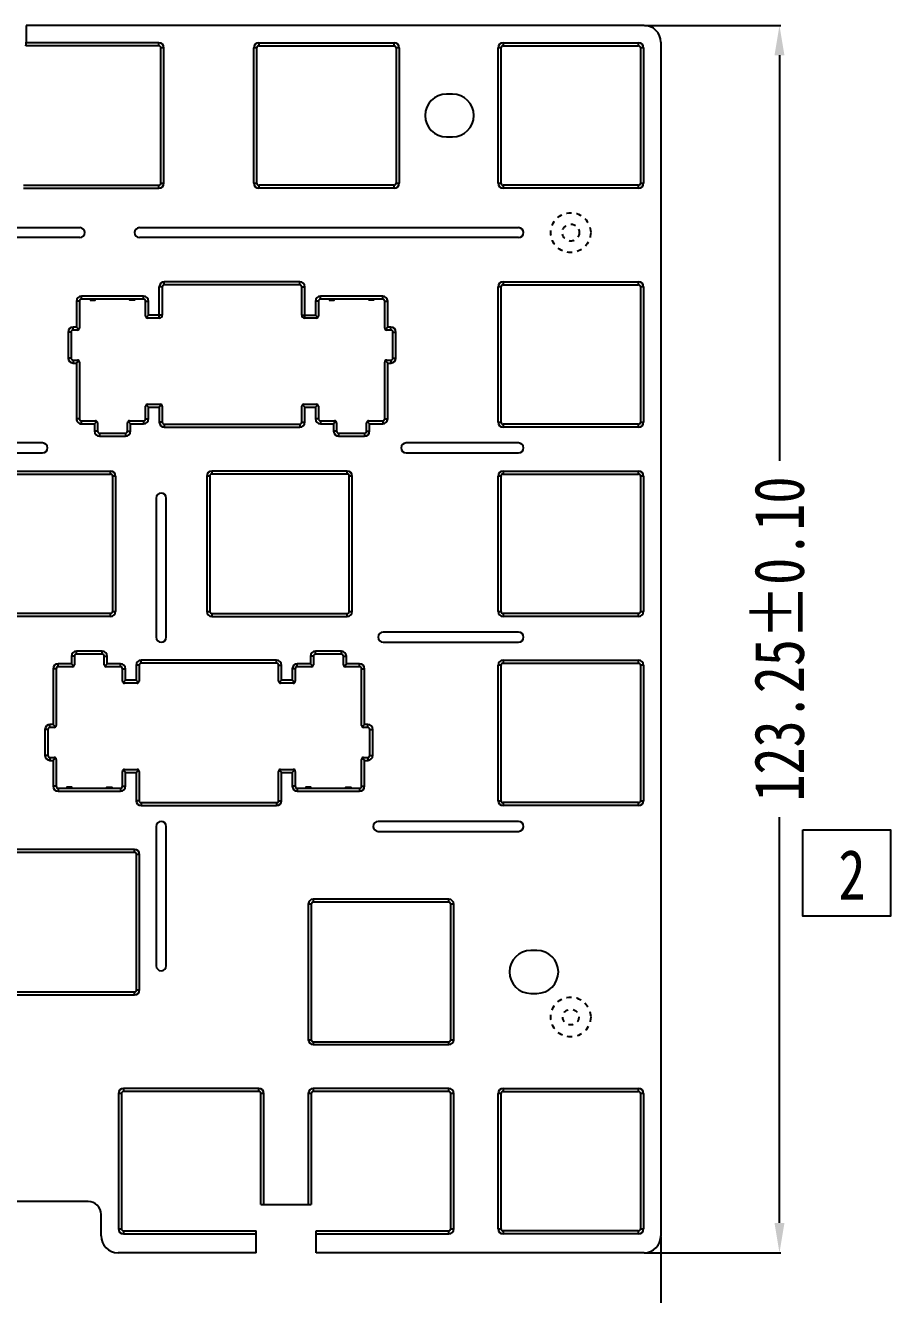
# Model space of a CAD drawing. Header units: inches. Extents: x -637 to 787, y 158 to 578.
# Drawn here: x -243.5 to -156.6, y 329.9 to 457.3 of the extents above; entities that cross this region are included whole.
import ezdxf

# ---------------------------------------------------------------- set-up
doc = ezdxf.new("R2010")
doc.units = ezdxf.units.IN
doc.header["$LTSCALE"] = 5
doc.header["$MEASUREMENT"] = 0
doc.header["$PDMODE"] = 3
doc.header["$PDSIZE"] = 0.3125
doc.linetypes.add('HIDDEN', pattern=[0.2, 0.1, -0.1])
doc.layers.get('0').update_dxf_attribs({"linetype": 'CONTINUOUS'})
doc.layers.get('Defpoints').update_dxf_attribs({"linetype": 'CONTINUOUS'})
doc.layers.add('DEFAULT_2', color=8, linetype='HIDDEN')
doc.styles.get("Standard").update_dxf_attribs({"font": 'txt', "width": 0.8})
doc.dimstyles.get("Standard").update_dxf_attribs({"dimtxt": 5, "dimasz": 3, "dimexe": 0.125, "dimexo": 0.0625, "dimgap": 0.09, "dimtad": 0, "dimzin": 4, "dimdsep": 46, "dimtxsty": 'Standard', "dimcen": 0.09, "dimclrd": 4, "dimclre": 4, "dimclrt": 6, "dimadec": 0, "dimazin": 0, "dimtp": 0.01, "dimtm": 0.01, "dimtfac": 1, "dimtofl": 0, "dimtmove": 0, "dimatfit": 3, "dimfxl": 0, "dimtolj": 1, "dimtzin": 4, "dimarcsym": 0})

# ---------------------------------------------------------------- blocks, each defined once
blk = doc.blocks.new('*D14')
at = {"color": 4, "lineweight": -2, "transparency": 16777216}
for p, q in [((-488.31, 340.84), (-488.31, 306.17)), ((-179.68, 335.69), (-179.68, 306.17)), ((-485.31, 306.29), (-352.23, 306.29)), ((-182.68, 306.29), (-315.76, 306.29))]:
    blk.add_line(p, q, dxfattribs=at)
at = {"color": 4, "transparency": 16777216}
for points in [[(-485.31, 306.79), (-485.31, 305.79), (-488.31, 306.29)], [(-182.68, 306.79), (-182.68, 305.79), (-179.68, 306.29)]]:
    blk.add_solid(points, dxfattribs=at)
at = {"layer": 'Defpoints', "color": 0, "transparency": 16777216}
for p in [(-488.31, 340.9), (-179.68, 335.75), (-179.68, 306.29)]:
    blk.add_point(p, dxfattribs=at)
at = {"color": 6, "transparency": 16777216, "insert": (-333.99, 306.29), "char_height": 5, "attachment_point": 5}
blk.add_mtext('\\A1;308.63%%P0{\\fSimSun|b0|i0|c134|p2;.10}', dxfattribs=at)
blk = doc.blocks.new('*D15')
at = {"color": 4, "lineweight": -2, "transparency": 16777216}
for p, q in [((-181.32, 457.3), (-167.66, 457.3)), ((-167.78, 454.3), (-167.78, 413.58)), ((-167.78, 337.05), (-167.78, 377.78)), ((-181.32, 334.05), (-167.66, 334.05))]:
    blk.add_line(p, q, dxfattribs=at)
at = {"color": 4, "transparency": 16777216}
for points in [[(-168.28, 454.3), (-167.28, 454.3), (-167.78, 457.3)], [(-168.28, 337.05), (-167.28, 337.05), (-167.78, 334.05)]]:
    blk.add_solid(points, dxfattribs=at)
at = {"layer": 'Defpoints', "color": 0, "transparency": 16777216}
for p in [(-181.38, 457.3), (-167.78, 457.3), (-181.38, 334.05)]:
    blk.add_point(p, dxfattribs=at)
at = {"color": 6, "transparency": 16777216, "insert": (-167.78, 395.68), "char_height": 5, "attachment_point": 5, "rotation": 90}
blk.add_mtext('\\A1;123.25%%P0{\\fSimSun|b0|i0|c134|p2;.10}', dxfattribs=at)

msp = doc.modelspace()

# ---------------------------------------------------------------- linework, layer by layer
at = {"color": 6, "linetype": 'Continuous'}
for p, q in [((-181.378, 457.302), (-243.401, 457.302)), ((-243.401, 457.302), (-243.401, 455.602)), ((-230.076, 455.252), (-243.421, 455.252)), ((-230.076, 455.552), (-243.401, 455.552)), ((-230.076, 455.252), (-230.076, 455.552)), ((-229.576, 455.052), (-229.876, 455.052)), ((-229.876, 441.452), (-229.876, 455.052)), ((-229.576, 441.452), (-229.576, 455.052)), ((-220.258, 455.052), (-220.558, 455.052)), ((-220.558, 441.452), (-220.558, 455.052)), ((-220.258, 441.452), (-220.258, 455.052)), ((-220.058, 455.552), (-206.458, 455.552)), ((-220.058, 455.552), (-220.058, 455.252)), ((-220.058, 455.252), (-206.458, 455.252)), ((-206.458, 455.252), (-206.458, 455.552)), ((-205.958, 455.052), (-206.258, 455.052)), ((-206.258, 455.052), (-206.258, 441.452)), ((-205.958, 455.052), (-205.958, 441.452)), ((-195.728, 455.052), (-196.028, 455.052)), ((-196.028, 441.452), (-196.028, 455.052)), ((-195.728, 441.452), (-195.728, 455.052)), ((-195.528, 455.552), (-181.928, 455.552)), ((-195.528, 455.552), (-195.528, 455.252)), ((-195.528, 455.252), (-181.928, 455.252)), ((-181.928, 455.252), (-181.928, 455.552)), ((-181.428, 455.052), (-181.728, 455.052)), ((-181.728, 455.052), (-181.728, 441.452)), ((-181.428, 455.052), (-181.428, 441.452)), ((-179.678, 455.602), (-179.678, 335.752)), ((-243.676, 441.252), (-230.076, 441.252)), ((-230.076, 440.952), (-230.076, 441.252)), ((-229.876, 441.452), (-229.576, 441.452)), ((-220.558, 441.452), (-220.258, 441.452)), ((-206.458, 441.252), (-220.058, 441.252)), ((-220.058, 441.252), (-220.058, 440.952)), ((-206.458, 440.952), (-206.458, 441.252)), ((-206.258, 441.452), (-205.958, 441.452)), ((-196.028, 441.452), (-195.728, 441.452)), ((-181.928, 441.252), (-195.528, 441.252)), ((-195.528, 441.252), (-195.528, 440.952)), ((-181.928, 440.952), (-181.928, 441.252)), ((-181.728, 441.452), (-181.428, 441.452)), ((-243.676, 440.952), (-230.076, 440.952)), ((-206.458, 440.952), (-220.058, 440.952)), ((-181.928, 440.952), (-195.528, 440.952)), ((-285.013, 436.994), (-238.013, 436.994)), ((-238.013, 435.994), (-285.013, 435.994)), ((-232.013, 436.994), (-193.978, 436.994)), ((-193.978, 435.994), (-232.013, 435.994)), ((-195.728, 431.052), (-196.028, 431.052)), ((-196.028, 417.452), (-196.028, 431.052)), ((-195.728, 417.452), (-195.728, 431.052)), ((-195.528, 431.552), (-181.928, 431.552)), ((-195.528, 431.552), (-195.528, 431.252)), ((-195.528, 431.252), (-181.928, 431.252)), ((-181.928, 431.252), (-181.928, 431.552)), ((-181.428, 431.052), (-181.728, 431.052)), ((-181.728, 431.052), (-181.728, 417.452)), ((-181.428, 431.052), (-181.428, 417.452)), ((-196.028, 417.452), (-195.728, 417.452)), ((-181.928, 417.252), (-195.528, 417.252)), ((-195.528, 417.252), (-195.528, 416.952)), ((-181.928, 416.952), (-195.528, 416.952)), ((-181.928, 416.952), (-181.928, 417.252)), ((-181.728, 417.452), (-181.428, 417.452)), ((-241.758, 415.372), (-248.285, 415.372)), ((-247.861, 414.372), (-241.758, 414.372)), ((-193.978, 415.372), (-205.258, 415.372)), ((-205.258, 414.372), (-193.978, 414.372)), ((-248.528, 412.552), (-234.928, 412.552)), ((-248.528, 412.252), (-234.928, 412.252)), ((-234.928, 412.252), (-234.928, 412.552)), ((-234.428, 412.052), (-234.728, 412.052)), ((-234.728, 412.052), (-234.728, 398.452)), ((-234.428, 412.052), (-234.428, 398.452)), ((-224.963, 412.052), (-225.263, 412.052)), ((-225.263, 412.052), (-225.263, 398.452)), ((-224.963, 412.052), (-224.963, 398.452)), ((-211.163, 412.552), (-224.763, 412.552)), ((-224.763, 412.552), (-224.763, 412.252)), ((-211.163, 412.252), (-224.763, 412.252)), ((-211.163, 412.252), (-211.163, 412.552)), ((-210.663, 412.052), (-210.963, 412.052)), ((-210.963, 398.452), (-210.963, 412.052)), ((-210.663, 398.452), (-210.663, 412.052)), ((-195.728, 412.052), (-196.028, 412.052)), ((-196.028, 398.452), (-196.028, 412.052)), ((-195.728, 398.452), (-195.728, 412.052)), ((-195.528, 412.552), (-181.928, 412.552)), ((-195.528, 412.552), (-195.528, 412.252)), ((-195.528, 412.252), (-181.928, 412.252)), ((-181.928, 412.252), (-181.928, 412.552)), ((-181.428, 412.052), (-181.728, 412.052)), ((-181.728, 412.052), (-181.728, 398.452)), ((-181.428, 412.052), (-181.428, 398.452)), ((-230.343, 409.832), (-230.343, 395.872)), ((-229.343, 395.872), (-229.343, 409.832)), ((-234.928, 398.252), (-248.528, 398.252)), ((-234.928, 397.952), (-248.528, 397.952)), ((-234.928, 397.952), (-234.928, 398.252)), ((-234.728, 398.452), (-234.428, 398.452)), ((-225.263, 398.452), (-224.963, 398.452)), ((-224.763, 398.252), (-211.163, 398.252)), ((-224.763, 398.252), (-224.763, 397.952)), ((-224.763, 397.952), (-211.163, 397.952)), ((-211.163, 397.952), (-211.163, 398.252)), ((-210.963, 398.452), (-210.663, 398.452)), ((-196.028, 398.452), (-195.728, 398.452)), ((-181.928, 398.252), (-195.528, 398.252)), ((-195.528, 398.252), (-195.528, 397.952)), ((-181.928, 397.952), (-195.528, 397.952)), ((-181.928, 397.952), (-181.928, 398.252)), ((-181.728, 398.452), (-181.428, 398.452)), ((-193.978, 396.372), (-207.558, 396.372)), ((-207.558, 395.372), (-193.978, 395.372)), ((-195.728, 393.052), (-196.028, 393.052)), ((-196.028, 379.452), (-196.028, 393.052)), ((-195.728, 379.452), (-195.728, 393.052)), ((-195.528, 393.552), (-181.928, 393.552)), ((-195.528, 393.552), (-195.528, 393.252)), ((-195.528, 393.252), (-181.928, 393.252)), ((-181.928, 393.252), (-181.928, 393.552)), ((-181.428, 393.052), (-181.728, 393.052)), ((-181.728, 393.052), (-181.728, 379.452)), ((-181.428, 393.052), (-181.428, 379.452)), ((-196.028, 379.452), (-195.728, 379.452)), ((-181.928, 379.252), (-195.528, 379.252)), ((-195.528, 379.252), (-195.528, 378.952)), ((-181.928, 378.952), (-195.528, 378.952)), ((-181.928, 378.952), (-181.928, 379.252)), ((-181.728, 379.452), (-181.428, 379.452)), ((-193.978, 377.372), (-208.058, 377.372)), ((-230.343, 376.872), (-230.343, 362.872)), ((-229.343, 362.872), (-229.343, 376.872)), ((-208.058, 376.372), (-193.978, 376.372)), ((-232.508, 374.552), (-246.108, 374.552)), ((-232.508, 374.252), (-246.108, 374.252)), ((-232.508, 374.252), (-232.508, 374.552)), ((-232.008, 374.052), (-232.308, 374.052)), ((-232.308, 360.452), (-232.308, 374.052)), ((-232.008, 360.452), (-232.008, 374.052)), ((-214.778, 369.052), (-215.078, 369.052)), ((-215.078, 369.052), (-215.078, 355.452)), ((-214.778, 369.052), (-214.778, 355.452)), ((-200.978, 369.552), (-214.578, 369.552)), ((-214.578, 369.552), (-214.578, 369.252)), ((-200.978, 369.252), (-214.578, 369.252)), ((-200.978, 369.252), (-200.978, 369.552)), ((-200.478, 369.052), (-200.778, 369.052)), ((-200.778, 355.452), (-200.778, 369.052)), ((-200.478, 355.452), (-200.478, 369.052)), ((-246.108, 360.252), (-232.508, 360.252)), ((-246.108, 359.952), (-232.508, 359.952)), ((-232.508, 359.952), (-232.508, 360.252)), ((-232.308, 360.452), (-232.008, 360.452)), ((-215.078, 355.452), (-214.778, 355.452)), ((-214.578, 355.252), (-200.978, 355.252)), ((-214.578, 355.252), (-214.578, 354.952)), ((-214.578, 354.952), (-200.978, 354.952)), ((-200.978, 354.952), (-200.978, 355.252)), ((-200.778, 355.452), (-200.478, 355.452)), ((-220.028, 350.552), (-233.628, 350.552)), ((-233.628, 350.552), (-233.628, 350.252)), ((-220.028, 350.252), (-220.028, 350.552)), ((-200.978, 350.552), (-214.578, 350.552)), ((-214.578, 350.552), (-214.578, 350.252)), ((-200.978, 350.252), (-200.978, 350.552)), ((-195.528, 350.552), (-181.928, 350.552)), ((-195.528, 350.552), (-195.528, 350.252)), ((-181.928, 350.252), (-181.928, 350.552)), ((-233.828, 350.052), (-234.128, 350.052)), ((-234.128, 350.052), (-234.128, 336.452)), ((-233.828, 350.052), (-233.828, 336.452)), ((-220.028, 350.252), (-233.628, 350.252)), ((-219.528, 350.052), (-219.828, 350.052)), ((-219.828, 338.902), (-219.828, 350.052)), ((-219.528, 338.902), (-219.528, 350.052)), ((-214.778, 350.052), (-215.078, 350.052)), ((-215.078, 350.052), (-215.078, 338.902)), ((-214.778, 350.052), (-214.778, 338.902)), ((-200.978, 350.252), (-214.578, 350.252)), ((-200.478, 350.052), (-200.778, 350.052)), ((-200.778, 336.452), (-200.778, 350.052)), ((-200.478, 336.452), (-200.478, 350.052)), ((-195.728, 350.052), (-196.028, 350.052)), ((-196.028, 336.452), (-196.028, 350.052)), ((-195.728, 336.452), (-195.728, 350.052)), ((-195.528, 350.252), (-181.928, 350.252)), ((-181.428, 350.052), (-181.728, 350.052)), ((-181.728, 350.052), (-181.728, 336.452)), ((-181.428, 350.052), (-181.428, 336.452)), ((-237.178, 339.202), (-318.741, 339.202)), ((-235.878, 335.752), (-235.878, 337.902)), ((-219.828, 338.902), (-214.778, 338.902)), ((-234.128, 336.452), (-233.828, 336.452)), ((-233.628, 336.252), (-220.303, 336.252)), ((-233.628, 336.252), (-233.628, 335.952)), ((-233.628, 335.952), (-220.303, 335.952)), ((-220.303, 334.052), (-220.303, 336.252)), ((-214.303, 336.252), (-200.978, 336.252)), ((-214.303, 334.052), (-214.303, 336.252)), ((-214.303, 335.952), (-200.978, 335.952)), ((-200.978, 335.952), (-200.978, 336.252)), ((-200.778, 336.452), (-200.478, 336.452)), ((-196.028, 336.452), (-195.728, 336.452)), ((-181.928, 336.252), (-195.528, 336.252)), ((-195.528, 336.252), (-195.528, 335.952)), ((-181.928, 335.952), (-195.528, 335.952)), ((-181.928, 335.952), (-181.928, 336.252)), ((-181.728, 336.452), (-181.428, 336.452)), ((-220.303, 334.052), (-234.178, 334.052)), ((-181.378, 334.052), (-214.303, 334.052))]:
    msp.add_line(p, q, dxfattribs=at)
at = {"color": 7, "linetype": 'Continuous'}
for p, q in [((-200.608, 450.402), (-201.208, 450.402)), ((-201.208, 446.102), (-200.608, 446.102)), ((-229.733, 431.052), (-230.033, 431.052)), ((-230.033, 427.907), (-230.033, 431.052)), ((-229.733, 431.052), (-229.733, 428.207)), ((-215.933, 431.552), (-229.533, 431.552)), ((-229.533, 431.252), (-229.533, 431.552)), ((-215.933, 431.252), (-229.533, 431.252)), ((-215.933, 431.252), (-215.933, 431.552)), ((-215.733, 431.052), (-215.433, 431.052)), ((-215.733, 428.207), (-215.733, 431.052)), ((-215.433, 427.907), (-215.433, 431.052)), ((-238.358, 429.607), (-238.359, 427.007)), ((-238.058, 429.607), (-238.358, 429.607)), ((-238.058, 429.607), (-238.059, 426.907)), ((-231.608, 430.107), (-237.858, 430.107)), ((-237.858, 429.807), (-237.858, 430.107)), ((-231.608, 429.807), (-237.858, 429.807)), ((-231.608, 429.807), (-231.608, 430.107)), ((-231.408, 429.607), (-231.108, 429.607)), ((-231.408, 428.107), (-231.408, 429.607)), ((-231.108, 428.207), (-231.108, 429.607)), ((-214.058, 429.607), (-214.358, 429.607)), ((-214.358, 429.607), (-214.358, 428.207)), ((-214.058, 429.607), (-214.058, 428.107)), ((-207.608, 430.107), (-213.858, 430.107)), ((-213.858, 429.807), (-213.858, 430.107)), ((-207.608, 429.807), (-213.858, 429.807)), ((-207.608, 429.807), (-207.608, 430.107)), ((-207.408, 429.607), (-207.108, 429.607)), ((-207.408, 426.907), (-207.408, 429.607)), ((-207.108, 427.007), (-207.108, 429.607)), ((-238.359, 427.007), (-238.683, 427.007)), ((-238.683, 426.707), (-238.683, 427.007)), ((-238.359, 427.007), (-238.117, 426.766)), ((-231.35, 427.966), (-231.108, 428.207)), ((-230.033, 427.907), (-231.208, 427.907)), ((-229.733, 428.207), (-231.108, 428.207)), ((-215.733, 428.207), (-214.358, 428.207)), ((-214.258, 427.907), (-215.433, 427.907)), ((-214.358, 428.207), (-214.117, 427.966)), ((-207.35, 426.766), (-207.108, 427.007)), ((-206.783, 427.007), (-207.108, 427.007)), ((-206.783, 426.707), (-206.783, 427.007)), ((-238.883, 426.507), (-239.183, 426.507)), ((-239.183, 426.507), (-239.183, 423.897)), ((-238.883, 426.507), (-238.883, 423.897)), ((-238.259, 426.707), (-238.683, 426.707)), ((-206.783, 426.707), (-207.208, 426.707)), ((-206.583, 426.507), (-206.283, 426.507)), ((-206.583, 423.897), (-206.583, 426.507)), ((-206.283, 423.897), (-206.283, 426.507)), ((-238.883, 423.897), (-239.183, 423.897)), ((-238.683, 423.697), (-238.259, 423.697)), ((-238.683, 423.697), (-238.683, 423.397)), ((-238.683, 423.397), (-238.359, 423.397)), ((-238.359, 423.397), (-238.36, 417.797)), ((-238.118, 423.639), (-238.359, 423.397)), ((-238.059, 423.497), (-238.06, 417.797)), ((-207.408, 417.797), (-207.408, 423.497)), ((-207.108, 423.397), (-207.35, 423.639)), ((-207.208, 423.697), (-206.783, 423.697)), ((-207.108, 423.397), (-206.783, 423.397)), ((-207.108, 417.797), (-207.108, 423.397)), ((-206.783, 423.697), (-206.783, 423.397)), ((-206.583, 423.897), (-206.283, 423.897)), ((-231.408, 417.797), (-231.408, 419.052)), ((-231.108, 418.952), (-231.35, 419.194)), ((-231.208, 419.252), (-229.933, 419.252)), ((-231.108, 418.952), (-230.033, 418.952)), ((-231.108, 417.797), (-231.108, 418.952)), ((-230.033, 418.952), (-229.792, 419.194)), ((-230.033, 418.952), (-230.033, 417.452)), ((-229.733, 419.052), (-229.733, 417.452)), ((-215.733, 417.452), (-215.733, 419.052)), ((-215.433, 418.952), (-215.675, 419.194)), ((-215.533, 419.252), (-214.258, 419.252)), ((-215.433, 418.952), (-214.358, 418.952)), ((-215.433, 417.452), (-215.433, 418.952)), ((-214.117, 419.194), (-214.358, 418.952)), ((-214.358, 418.952), (-214.358, 417.797)), ((-214.058, 419.052), (-214.058, 417.797)), ((-238.06, 417.797), (-238.36, 417.797)), ((-237.86, 417.597), (-236.433, 417.597)), ((-237.86, 417.597), (-237.86, 417.297)), ((-237.86, 417.297), (-236.533, 417.297)), ((-236.533, 417.297), (-236.292, 417.539)), ((-236.533, 417.297), (-236.533, 416.547)), ((-236.233, 417.397), (-236.233, 416.547)), ((-233.233, 416.547), (-233.233, 417.397)), ((-232.933, 417.297), (-233.175, 417.539)), ((-233.033, 417.597), (-231.608, 417.597)), ((-232.933, 417.297), (-231.608, 417.297)), ((-232.933, 416.547), (-232.933, 417.297)), ((-231.608, 417.597), (-231.608, 417.297)), ((-231.408, 417.797), (-231.108, 417.797)), ((-229.733, 417.452), (-230.033, 417.452)), ((-229.533, 417.252), (-215.933, 417.252)), ((-229.533, 417.252), (-229.533, 416.952)), ((-229.533, 416.952), (-215.933, 416.952)), ((-215.933, 417.252), (-215.933, 416.952)), ((-215.733, 417.452), (-215.433, 417.452)), ((-214.058, 417.797), (-214.358, 417.797)), ((-213.858, 417.597), (-212.433, 417.597)), ((-213.858, 417.597), (-213.858, 417.297)), ((-213.858, 417.297), (-212.533, 417.297)), ((-212.533, 417.297), (-212.292, 417.539)), ((-212.533, 417.297), (-212.533, 416.547)), ((-212.233, 417.397), (-212.233, 416.547)), ((-209.233, 416.547), (-209.233, 417.397)), ((-208.933, 417.297), (-209.175, 417.539)), ((-209.033, 417.597), (-207.608, 417.597)), ((-208.933, 417.297), (-207.608, 417.297)), ((-208.933, 416.547), (-208.933, 417.297)), ((-207.608, 417.597), (-207.608, 417.297)), ((-207.408, 417.797), (-207.108, 417.797)), ((-236.233, 416.547), (-236.533, 416.547)), ((-236.033, 416.347), (-233.433, 416.347)), ((-236.033, 416.347), (-236.033, 416.047)), ((-236.033, 416.047), (-233.433, 416.047)), ((-233.433, 416.347), (-233.433, 416.047)), ((-233.233, 416.547), (-232.933, 416.547)), ((-212.233, 416.547), (-212.533, 416.547)), ((-212.033, 416.347), (-209.433, 416.347)), ((-212.033, 416.347), (-212.033, 416.047)), ((-212.033, 416.047), (-209.433, 416.047)), ((-209.433, 416.347), (-209.433, 416.047)), ((-209.233, 416.547), (-208.933, 416.547)), ((-238.558, 393.957), (-238.858, 393.957)), ((-238.858, 393.957), (-238.858, 393.207)), ((-238.558, 393.957), (-238.558, 393.107)), ((-235.758, 394.457), (-238.358, 394.457)), ((-238.358, 394.157), (-238.358, 394.457)), ((-235.758, 394.157), (-238.358, 394.157)), ((-235.758, 394.157), (-235.758, 394.457)), ((-235.558, 393.957), (-235.258, 393.957)), ((-235.558, 393.107), (-235.558, 393.957)), ((-235.258, 393.207), (-235.258, 393.957)), ((-214.558, 393.957), (-214.858, 393.957)), ((-214.858, 393.957), (-214.858, 393.207)), ((-214.558, 393.957), (-214.558, 393.107)), ((-211.758, 394.457), (-214.358, 394.457)), ((-214.358, 394.157), (-214.358, 394.457)), ((-211.758, 394.157), (-214.358, 394.157)), ((-211.758, 394.157), (-211.758, 394.457)), ((-211.558, 393.957), (-211.258, 393.957)), ((-211.558, 393.107), (-211.558, 393.957)), ((-211.258, 393.207), (-211.258, 393.957)), ((-240.383, 392.707), (-240.683, 392.707)), ((-240.683, 392.707), (-240.683, 387.107)), ((-240.383, 392.707), (-240.383, 387.007)), ((-238.858, 393.207), (-240.183, 393.207)), ((-240.183, 392.907), (-240.183, 393.207)), ((-238.758, 392.907), (-240.183, 392.907)), ((-238.858, 393.207), (-238.617, 392.966)), ((-235.258, 393.207), (-235.5, 392.966)), ((-233.933, 392.907), (-235.358, 392.907)), ((-233.933, 393.207), (-235.258, 393.207)), ((-233.933, 392.907), (-233.933, 393.207)), ((-233.733, 392.707), (-233.433, 392.707)), ((-233.733, 391.452), (-233.733, 392.707)), ((-233.433, 391.552), (-233.433, 392.707)), ((-232.058, 393.052), (-232.358, 393.052)), ((-232.358, 393.052), (-232.358, 391.552)), ((-232.058, 393.052), (-232.058, 391.452)), ((-218.258, 393.552), (-231.858, 393.552)), ((-231.858, 393.252), (-231.858, 393.552)), ((-218.258, 393.252), (-231.858, 393.252)), ((-218.258, 393.252), (-218.258, 393.552)), ((-218.058, 393.052), (-217.758, 393.052)), ((-218.058, 391.452), (-218.058, 393.052)), ((-217.758, 391.552), (-217.758, 393.052)), ((-216.383, 392.707), (-216.683, 392.707)), ((-216.683, 392.707), (-216.683, 391.552)), ((-216.383, 392.707), (-216.383, 391.452)), ((-214.858, 393.207), (-216.183, 393.207)), ((-216.183, 392.907), (-216.183, 393.207)), ((-214.758, 392.907), (-216.183, 392.907)), ((-214.858, 393.207), (-214.617, 392.966)), ((-211.258, 393.207), (-211.5, 392.966)), ((-209.933, 392.907), (-211.358, 392.907)), ((-209.933, 393.207), (-211.258, 393.207)), ((-209.933, 392.907), (-209.933, 393.207)), ((-209.733, 392.707), (-209.433, 392.707)), ((-209.733, 387.007), (-209.733, 392.707)), ((-209.433, 387.107), (-209.433, 392.707)), ((-233.675, 391.311), (-233.433, 391.552)), ((-232.358, 391.552), (-233.433, 391.552)), ((-232.358, 391.552), (-232.117, 391.311)), ((-217.758, 391.552), (-218, 391.311)), ((-216.683, 391.552), (-217.758, 391.552)), ((-216.683, 391.552), (-216.442, 391.311)), ((-232.258, 391.252), (-233.533, 391.252)), ((-216.583, 391.252), (-217.858, 391.252)), ((-241.208, 386.607), (-241.508, 386.607)), ((-241.508, 386.607), (-241.508, 383.997)), ((-241.208, 386.607), (-241.208, 383.997)), ((-240.683, 387.107), (-241.008, 387.107)), ((-241.008, 386.807), (-241.008, 387.107)), ((-240.583, 386.807), (-241.008, 386.807)), ((-240.683, 387.107), (-240.442, 386.866)), ((-209.675, 386.866), (-209.433, 387.107)), ((-209.108, 386.807), (-209.533, 386.807)), ((-209.108, 387.107), (-209.433, 387.107)), ((-209.108, 386.807), (-209.108, 387.107)), ((-208.908, 386.607), (-208.608, 386.607)), ((-208.908, 383.997), (-208.908, 386.607)), ((-208.608, 383.997), (-208.608, 386.607)), ((-241.208, 383.997), (-241.508, 383.997)), ((-241.008, 383.797), (-240.583, 383.797)), ((-241.008, 383.797), (-241.008, 383.497)), ((-240.442, 383.739), (-240.683, 383.497)), ((-209.433, 383.497), (-209.675, 383.739)), ((-209.533, 383.797), (-209.108, 383.797)), ((-209.108, 383.797), (-209.108, 383.497)), ((-208.908, 383.997), (-208.608, 383.997)), ((-241.008, 383.497), (-240.683, 383.497)), ((-240.683, 383.497), (-240.683, 380.897)), ((-240.383, 383.597), (-240.383, 380.897)), ((-233.733, 380.897), (-233.733, 382.397)), ((-233.433, 382.297), (-233.675, 382.539)), ((-233.533, 382.597), (-232.258, 382.597)), ((-232.358, 382.297), (-232.117, 382.539)), ((-232.058, 382.397), (-232.058, 379.452)), ((-218.058, 379.452), (-218.058, 382.397)), ((-217.758, 382.297), (-218, 382.539)), ((-217.858, 382.597), (-216.583, 382.597)), ((-216.442, 382.539), (-216.683, 382.297)), ((-216.383, 382.397), (-216.383, 380.897)), ((-209.733, 380.897), (-209.733, 383.597)), ((-209.433, 383.497), (-209.108, 383.497)), ((-209.433, 380.897), (-209.433, 383.497)), ((-233.433, 382.297), (-232.358, 382.297)), ((-233.433, 380.897), (-233.433, 382.297)), ((-232.358, 382.297), (-232.358, 379.452)), ((-217.758, 382.297), (-216.683, 382.297)), ((-217.758, 379.452), (-217.758, 382.297)), ((-216.683, 382.297), (-216.683, 380.897)), ((-240.383, 380.897), (-240.683, 380.897)), ((-240.183, 380.697), (-233.933, 380.697)), ((-240.183, 380.697), (-240.183, 380.397)), ((-240.183, 380.397), (-233.933, 380.397)), ((-233.933, 380.697), (-233.933, 380.397)), ((-233.733, 380.897), (-233.433, 380.897)), ((-216.383, 380.897), (-216.683, 380.897)), ((-216.183, 380.697), (-209.933, 380.697)), ((-216.183, 380.697), (-216.183, 380.397)), ((-216.183, 380.397), (-209.933, 380.397)), ((-209.933, 380.697), (-209.933, 380.397)), ((-209.733, 380.897), (-209.433, 380.897)), ((-232.058, 379.452), (-232.358, 379.452)), ((-231.858, 379.252), (-218.258, 379.252)), ((-231.858, 379.252), (-231.858, 378.952)), ((-231.858, 378.952), (-218.258, 378.952)), ((-218.258, 379.252), (-218.258, 378.952)), ((-218.058, 379.452), (-217.758, 379.452)), ((-192.128, 364.402), (-192.728, 364.402)), ((-192.728, 360.102), (-192.128, 360.102))]:
    msp.add_line(p, q, dxfattribs=at)
for points in [[(-236.983, 429.707), (-236.483, 429.707), (-236.483, 429.807), (-236.983, 429.807)], [(-232.483, 429.707), (-232.983, 429.707), (-232.983, 429.807), (-232.483, 429.807)], [(-212.983, 429.707), (-212.483, 429.707), (-212.483, 429.807), (-212.983, 429.807)], [(-208.483, 429.707), (-208.983, 429.707), (-208.983, 429.807), (-208.483, 429.807)], [(-239.308, 380.697), (-238.808, 380.697), (-238.808, 380.797), (-239.308, 380.797)], [(-234.808, 380.697), (-235.308, 380.697), (-235.308, 380.797), (-234.808, 380.797)], [(-215.308, 380.697), (-214.808, 380.697), (-214.808, 380.797), (-215.308, 380.797)], [(-210.808, 380.697), (-211.308, 380.697), (-211.308, 380.797), (-210.808, 380.797)], [(-165.434, 376.507), (-156.625, 376.507), (-156.625, 367.841), (-165.434, 367.841)]]:
    msp.add_lwpolyline(points, close=True)
at = {"color": 6, "linetype": 'Continuous'}
for centre, radius, start, end in [((-181.378, 455.602), 1.7, 0, 90), ((-246.401, 455.602), 3, 353.30021, 0), ((-230.076, 455.052), 0.5, 0.00018, 90), ((-230.076, 455.052), 0.2, 0.00001, 90), ((-220.058, 455.052), 0.5, 90, 180), ((-220.058, 455.052), 0.2, 90, 180), ((-206.458, 455.052), 0.5, 0, 90), ((-206.458, 455.052), 0.2, 360, 90), ((-195.528, 455.052), 0.5, 90, 180), ((-195.528, 455.052), 0.2, 90, 180), ((-181.928, 455.052), 0.5, 0, 90), ((-181.928, 455.052), 0.2, 360, 90), ((-230.076, 441.452), 0.5, 270.00018, 0.00018), ((-230.076, 441.452), 0.2, 270.00002, 0), ((-220.058, 441.452), 0.5, 180, 270), ((-220.058, 441.452), 0.2, 180, 270), ((-206.458, 441.452), 0.5, 270, 0), ((-206.458, 441.452), 0.2, 270, 0), ((-195.528, 441.452), 0.5, 180, 270), ((-195.528, 441.452), 0.2, 180, 270), ((-181.928, 441.452), 0.5, 270, 0), ((-181.928, 441.452), 0.2, 270, 0), ((-238.013, 436.494), 0.5, 270, 90), ((-232.013, 436.494), 0.5, 90, 270), ((-193.978, 436.494), 0.5, 270, 90), ((-195.528, 431.052), 0.5, 90, 180), ((-195.528, 431.052), 0.2, 90, 180), ((-181.928, 431.052), 0.5, 0, 90), ((-181.928, 431.052), 0.2, 360, 90), ((-195.528, 417.452), 0.5, 180, 270), ((-195.528, 417.452), 0.2, 180, 270), ((-181.928, 417.452), 0.5, 270, 0), ((-181.928, 417.452), 0.2, 270, 0), ((-241.758, 414.872), 0.5, 270, 90), ((-205.258, 414.872), 0.5, 90, 270), ((-193.978, 414.872), 0.5, 270, 90), ((-234.928, 412.052), 0.5, 0, 90), ((-234.928, 412.052), 0.2, 360, 90), ((-224.763, 412.052), 0.5, 90.00018, 180.00018), ((-224.763, 412.052), 0.2, 90, 180), ((-211.163, 412.052), 0.5, 0.00018, 90), ((-211.163, 412.052), 0.2, 0.00002, 90), ((-195.528, 412.052), 0.5, 90, 180), ((-195.528, 412.052), 0.2, 90, 180), ((-181.928, 412.052), 0.5, 0, 90), ((-181.928, 412.052), 0.2, 360, 90), ((-229.843, 409.832), 0.5, 0, 180), ((-234.928, 398.452), 0.5, 270, 0), ((-234.928, 398.452), 0.2, 270, 0), ((-224.763, 398.452), 0.5, 180.00018, 270), ((-224.763, 398.452), 0.2, 180.00002, 270), ((-211.163, 398.452), 0.5, 270.00018, 0.00018), ((-211.163, 398.452), 0.2, 270.00002, 0), ((-195.528, 398.452), 0.5, 180, 270), ((-195.528, 398.452), 0.2, 180, 270), ((-181.928, 398.452), 0.5, 270, 0), ((-181.928, 398.452), 0.2, 270, 0), ((-207.558, 395.872), 0.5, 90, 270), ((-193.978, 395.872), 0.5, 270, 90), ((-229.843, 395.872), 0.5, 180, 0), ((-195.528, 393.052), 0.5, 90, 180), ((-195.528, 393.052), 0.2, 90, 180), ((-181.928, 393.052), 0.5, 0, 90), ((-181.928, 393.052), 0.2, 360, 90), ((-195.528, 379.452), 0.5, 180, 270), ((-195.528, 379.452), 0.2, 180, 270), ((-181.928, 379.452), 0.5, 270, 0), ((-181.928, 379.452), 0.2, 270, 0), ((-229.843, 376.872), 0.5, 0, 180), ((-208.058, 376.872), 0.5, 90, 270), ((-193.978, 376.872), 0.5, 270, 90), ((-232.508, 374.052), 0.5, 0.00018, 90), ((-232.508, 374.052), 0.2, 0.00002, 90), ((-214.578, 369.052), 0.5, 90.00018, 180.00018), ((-214.578, 369.052), 0.2, 90.00001, 180), ((-200.978, 369.052), 0.5, 0.00018, 90), ((-200.978, 369.052), 0.2, 0.00001, 90), ((-229.843, 362.872), 0.5, 180, 0), ((-232.508, 360.452), 0.5, 270.00018, 0.00018), ((-232.508, 360.452), 0.2, 270.00001, 0), ((-214.578, 355.452), 0.5, 180.00018, 270), ((-214.578, 355.452), 0.2, 180.00002, 270), ((-200.978, 355.452), 0.5, 270.00018, 0.00018), ((-200.978, 355.452), 0.2, 270.00002, 0), ((-233.628, 350.052), 0.5, 90.00018, 180.00018), ((-220.028, 350.052), 0.5, 0.00018, 90), ((-214.578, 350.052), 0.5, 90.00018, 180.00018), ((-200.978, 350.052), 0.5, 0.00018, 90), ((-195.528, 350.052), 0.5, 90, 180), ((-181.928, 350.052), 0.5, 0, 90), ((-233.628, 350.052), 0.2, 90.00001, 180), ((-220.028, 350.052), 0.2, 0, 90), ((-214.578, 350.052), 0.2, 90.00001, 180), ((-200.978, 350.052), 0.2, 0.00001, 90), ((-195.528, 350.052), 0.2, 90, 180), ((-181.928, 350.052), 0.2, 360, 90), ((-237.178, 337.902), 1.3, 0, 90), ((-234.178, 335.752), 1.7, 180, 270), ((-233.628, 336.452), 0.5, 180.00018, 270), ((-233.628, 336.452), 0.2, 180.00002, 270), ((-200.978, 336.452), 0.5, 270.00018, 0.00018), ((-200.978, 336.452), 0.2, 270.00002, 0), ((-195.528, 336.452), 0.5, 180, 270), ((-195.528, 336.452), 0.2, 180, 270), ((-181.928, 336.452), 0.5, 270, 0), ((-181.928, 336.452), 0.2, 270, 0), ((-181.378, 335.752), 1.7, 270, 0)]:
    msp.add_arc(centre, radius, start, end, dxfattribs=at)
at = {"color": 7, "linetype": 'Continuous'}
for centre, radius, start, end in [((-201.208, 448.252), 2.15, 90, 270), ((-200.608, 448.252), 2.15, 270, 90), ((-229.533, 431.052), 0.5, 90, 180), ((-229.533, 431.052), 0.2, 90, 180), ((-215.933, 431.052), 0.5, 0, 90), ((-215.933, 431.052), 0.2, 0, 90), ((-237.858, 429.607), 0.5, 90, 179.99108), ((-237.858, 429.607), 0.2, 90, 179.99108), ((-231.608, 429.607), 0.5, 0, 90), ((-231.608, 429.607), 0.2, 0, 90), ((-213.858, 429.607), 0.5, 90, 180), ((-213.858, 429.607), 0.2, 90, 180), ((-207.608, 429.607), 0.5, 0, 90), ((-207.608, 429.607), 0.2, 0, 90), ((-238.683, 426.507), 0.5, 90, 180), ((-231.208, 428.107), 0.2, 180, 270), ((-230.033, 428.207), 0.3, 270, 0), ((-215.433, 428.207), 0.3, 180, 270), ((-214.258, 428.107), 0.2, 270, 0), ((-206.783, 426.507), 0.5, 0, 90), ((-238.683, 426.507), 0.2, 90, 180), ((-238.259, 426.907), 0.2, 270, 359.99108), ((-207.208, 426.907), 0.2, 180, 270), ((-206.783, 426.507), 0.2, 0, 90), ((-238.683, 423.897), 0.5, 180, 270), ((-238.683, 423.897), 0.2, 180, 270), ((-238.259, 423.497), 0.2, 359.99108, 90), ((-207.208, 423.497), 0.2, 90, 180), ((-206.783, 423.897), 0.5, 270, 0), ((-206.783, 423.897), 0.2, 270, 0), ((-231.208, 419.052), 0.2, 90, 180), ((-229.933, 419.052), 0.2, 0, 90), ((-215.533, 419.052), 0.2, 90, 180), ((-214.258, 419.052), 0.2, 0, 90), ((-237.86, 417.797), 0.5, 179.99108, 270), ((-237.86, 417.797), 0.2, 179.99108, 270), ((-236.433, 417.397), 0.2, 0, 90), ((-233.033, 417.397), 0.2, 90, 180), ((-231.608, 417.797), 0.5, 270, 0), ((-231.608, 417.797), 0.2, 270, 0), ((-229.533, 417.452), 0.5, 180, 270), ((-229.533, 417.452), 0.2, 180, 270), ((-215.933, 417.452), 0.5, 270, 0), ((-215.933, 417.452), 0.2, 270, 0), ((-213.858, 417.797), 0.5, 180, 270), ((-213.858, 417.797), 0.2, 180, 270), ((-212.433, 417.397), 0.2, 0, 90), ((-209.033, 417.397), 0.2, 90, 180), ((-207.608, 417.797), 0.5, 270, 0), ((-207.608, 417.797), 0.2, 270, 0), ((-236.033, 416.547), 0.5, 180, 270), ((-236.033, 416.547), 0.2, 180, 270), ((-233.433, 416.547), 0.5, 270, 0), ((-233.433, 416.547), 0.2, 270, 0), ((-212.033, 416.547), 0.5, 180, 270), ((-212.033, 416.547), 0.2, 180, 270), ((-209.433, 416.547), 0.5, 270, 0), ((-209.433, 416.547), 0.2, 270, 0), ((-238.358, 393.957), 0.5, 90, 180), ((-238.358, 393.957), 0.2, 90, 180), ((-235.758, 393.957), 0.5, 0, 90), ((-235.758, 393.957), 0.2, 0, 90), ((-214.358, 393.957), 0.5, 90, 180), ((-214.358, 393.957), 0.2, 90, 180), ((-211.758, 393.957), 0.5, 0, 90), ((-211.758, 393.957), 0.2, 0, 90), ((-240.183, 392.707), 0.5, 90, 180), ((-240.183, 392.707), 0.2, 90, 180), ((-238.758, 393.107), 0.2, 270, 0), ((-235.358, 393.107), 0.2, 180, 270), ((-233.933, 392.707), 0.5, 0, 90), ((-233.933, 392.707), 0.2, 0, 90), ((-231.858, 393.052), 0.5, 90, 180), ((-231.858, 393.052), 0.2, 90, 180), ((-218.258, 393.052), 0.5, 0, 90), ((-218.258, 393.052), 0.2, 0, 90), ((-216.183, 392.707), 0.5, 90, 180), ((-216.183, 392.707), 0.2, 90, 180), ((-214.758, 393.107), 0.2, 270, 0), ((-211.358, 393.107), 0.2, 180, 270), ((-209.933, 392.707), 0.5, 0, 90), ((-209.933, 392.707), 0.2, 0, 90), ((-233.533, 391.452), 0.2, 180, 270), ((-232.258, 391.452), 0.2, 270, 0), ((-217.858, 391.452), 0.2, 180, 270), ((-216.583, 391.452), 0.2, 270, 0), ((-241.008, 386.607), 0.5, 90, 180), ((-241.008, 386.607), 0.2, 90, 180), ((-240.583, 387.007), 0.2, 270, 0), ((-209.533, 387.007), 0.2, 180, 270), ((-209.108, 386.607), 0.5, 0, 90), ((-209.108, 386.607), 0.2, 0, 90), ((-241.008, 383.997), 0.5, 180, 270), ((-241.008, 383.997), 0.2, 180, 270), ((-240.583, 383.597), 0.2, 0, 90), ((-209.533, 383.597), 0.2, 90, 180), ((-209.108, 383.997), 0.5, 270, 0), ((-209.108, 383.997), 0.2, 270, 0), ((-233.533, 382.397), 0.2, 90, 180), ((-232.258, 382.397), 0.2, 0, 90), ((-217.858, 382.397), 0.2, 90, 180), ((-216.583, 382.397), 0.2, 0, 90), ((-240.183, 380.897), 0.5, 180, 270), ((-240.183, 380.897), 0.2, 180, 270), ((-233.933, 380.897), 0.5, 270, 0), ((-233.933, 380.897), 0.2, 270, 0), ((-216.183, 380.897), 0.5, 180, 270), ((-216.183, 380.897), 0.2, 180, 270), ((-209.933, 380.897), 0.5, 270, 0), ((-209.933, 380.897), 0.2, 270, 0), ((-231.858, 379.452), 0.5, 180, 270), ((-231.858, 379.452), 0.2, 180, 270), ((-218.258, 379.452), 0.5, 270, 0), ((-218.258, 379.452), 0.2, 270, 0), ((-192.728, 362.252), 2.15, 90, 270), ((-192.128, 362.252), 2.15, 270, 90)]:
    msp.add_arc(centre, radius, start, end, dxfattribs=at)
at = {"layer": 'DEFAULT_2', "color": 6, "linetype": 'HIDDEN'}
for centre, radius in [((-188.728, 436.494), 2), ((-188.728, 436.494), 0.85), ((-188.728, 357.727), 2), ((-188.728, 357.727), 0.8)]:
    msp.add_circle(centre, radius, dxfattribs=at)

# ---------------------------------------------------------------- texts
at = {"insert": (-161.867, 374.52), "char_height": 5, "width": 6.76498, "attachment_point": 1}
msp.add_mtext('2', dxfattribs=at)

# ---------------------------------------------------------------- dimensions: what is measured, and where the dimension line sits
dim = msp.add_linear_dim(base=(-167.783, 457.302), p1=(-181.378, 334.052), p2=(-181.378, 457.302), angle=90, text='<>%%P0{\\fSimSun|b0|i0|c134|p2;.10}', dimstyle='Standard')
dim.commit()
dim.dimension.update_dxf_attribs({"geometry": '*D15', "text_midpoint": (-167.783, 395.677)})
dim = msp.add_linear_dim(base=(-179.678, 306.291), p1=(-488.308, 340.902), p2=(-179.678, 335.752), text='<>%%P0{\\fSimSun|b0|i0|c134|p2;.10}', dimstyle='Standard')
dim.commit()
dim.dimension.update_dxf_attribs({"geometry": '*D14', "text_midpoint": (-333.993, 306.291), "dimtype": 160})

doc.saveas('drawing.dxf')
